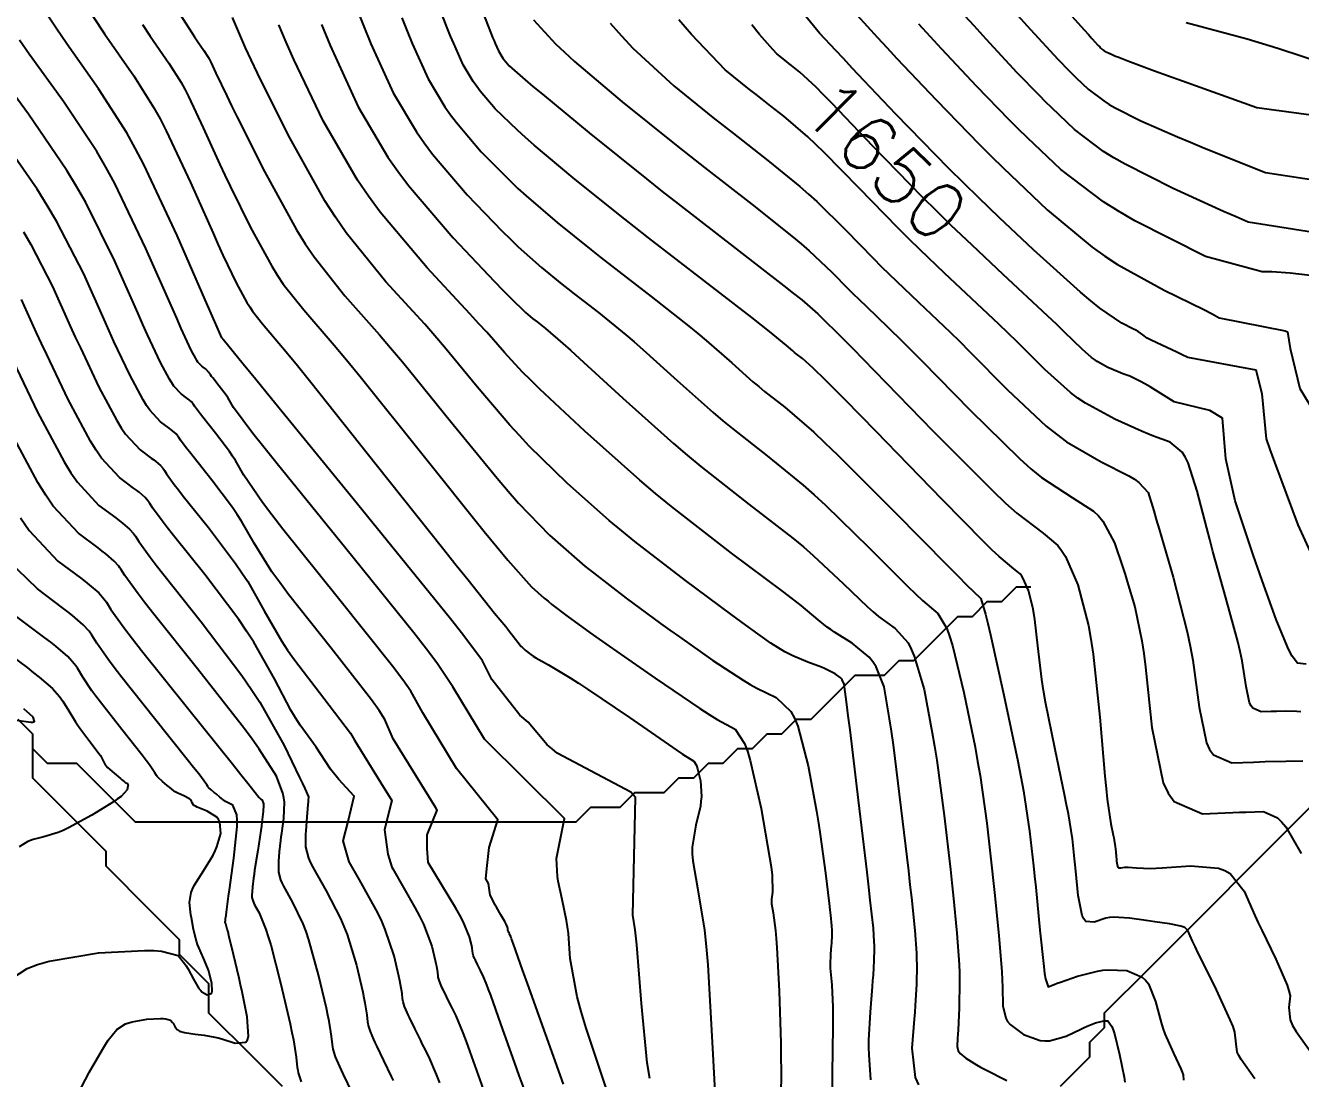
# Model space of a CAD drawing. Header units: metres. Extents: x 837117 to 838479, y 1189012 to 1191015.
# Drawn here: x 837686.6 to 837773.4, y 1190489.5 to 1190561.2 of the extents above; entities that cross this region are included whole.
import ezdxf

# ---------------------------------------------------------------- set-up
doc = ezdxf.new("R2010")
doc.units = ezdxf.units.M
doc.header["$LTSCALE"] = 0.3
for name, color, linetype in [('COTAS 10', 1, 'Continuous'), ('COTAS INT', 252, 'Continuous'), ('DRENAJE', 5, 'Continuous')]:
    doc.layers.add(name, color=color, linetype=linetype)
doc.styles.get("Standard").update_dxf_attribs({"font": 'simplex.shx'})

msp = doc.modelspace()

# ---------------------------------------------------------------- linework, layer by layer
at = {"layer": 'COTAS 10'}
for points in [[(837770.279, 1190489.517), (837769.342, 1190490.823), (837769.183, 1190491.1), (837769.067, 1190491.34), (837769.013, 1190491.898), (837768.928, 1190492.692), (837768.793, 1190493.08), (837768.61, 1190493.541), (837767.545, 1190495.815), (837766.426, 1190498.07), (837766.209, 1190498.519), (837766.031, 1190498.891), (837765.724, 1190499.605), (837765.503, 1190499.808), (837765.379, 1190499.858), (837765.229, 1190499.907), (837764.462, 1190500.062), (837763.472, 1190500.207), (837763.181, 1190500.249), (837762.882, 1190500.291), (837761.744, 1190500.453), (837760.654, 1190500.513), (837760.387, 1190500.492), (837760.134, 1190500.455), (837759.346, 1190500.186), (837758.758, 1190500.234), (837758.631, 1190500.396), (837758.52, 1190500.623), (837758.253, 1190501.984), (837758.091, 1190503.661), (837758.047, 1190504.089), (837758.004, 1190504.5), (837757.852, 1190505.851), (837757.581, 1190507.544), (837757.463, 1190508.17), (837757.326, 1190508.864), (837756.677, 1190511.942), (837756.027, 1190515.167), (837755.889, 1190515.955), (837755.769, 1190516.697), (837755.491, 1190518.996), (837755.299, 1190520.792), (837755.233, 1190521.216), (837755.162, 1190521.609), (837754.861, 1190522.766), (837754.505, 1190523.57), (837754.399, 1190523.741), (837754.29, 1190523.889), (837753.868, 1190524.236), (837752.855, 1190525.076), (837752.372, 1190525.536), (837751.801, 1190526.093), (837749.011, 1190528.925), (837745.946, 1190532.084), (837745.202, 1190532.849), (837744.503, 1190533.565), (837742.359, 1190535.754), (837740.792, 1190537.323), (837740.457, 1190537.649), (837740.165, 1190537.928), (837739.469, 1190538.544), (837739.047, 1190538.874), (837738.928, 1190538.973), (837738.808, 1190539.074), (837738.366, 1190539.469), (837737.234, 1190540.395), (837736.678, 1190540.832), (837736.017, 1190541.347), (837732.756, 1190543.859), (837728.991, 1190546.771), (837728.012, 1190547.539), (837727.062, 1190548.289), (837723.859, 1190550.861), (837721.206, 1190553.078), (837720.602, 1190553.605), (837720.055, 1190554.095), (837718.55, 1190555.552), (837717.525, 1190556.75), (837717.281, 1190557.076), (837717.053, 1190557.4), (837716.371, 1190558.55), (837715.715, 1190559.994), (837715.504, 1190560.502), (837715.28, 1190561.058), (837714.362, 1190563.458)], [(837744.132, 1190489.443), (837744.002, 1190491.15), (837743.992, 1190491.646), (837743.994, 1190492.152), (837744.094, 1190494.063), (837744.241, 1190495.802), (837744.272, 1190496.2), (837744.299, 1190496.561), (837744.364, 1190497.56), (837744.377, 1190498.36), (837744.371, 1190498.595), (837744.362, 1190498.837), (837744.298, 1190499.76), (837744.089, 1190501.685), (837743.989, 1190502.558), (837743.87, 1190503.579), (837743.287, 1190508.496), (837742.708, 1190513.284), (837742.592, 1190514.224), (837742.495, 1190514.996), (837742.304, 1190516.392), (837742.17, 1190516.684), (837742.109, 1190516.761), (837742.038, 1190516.836), (837741.696, 1190517.093), (837741.161, 1190517.364), (837740.969, 1190517.448), (837740.757, 1190517.535), (837739.832, 1190517.886), (837738.805, 1190518.313), (837738.53, 1190518.45), (837738.258, 1190518.594), (837737.307, 1190519.183), (837735.853, 1190520.225), (837735.264, 1190520.655), (837734.594, 1190521.147), (837731.5, 1190523.438), (837728.06, 1190526.092), (837727.172, 1190526.814), (837726.312, 1190527.529), (837723.438, 1190530.066), (837720.862, 1190532.592), (837720.19, 1190533.301), (837719.536, 1190534.015), (837717.322, 1190536.628), (837715.093, 1190539.332), (837714.429, 1190540.102), (837713.744, 1190540.883), (837711.104, 1190543.782), (837708.394, 1190547.117), (837707.666, 1190548.172), (837706.948, 1190549.285), (837704.434, 1190553.782), (837702.363, 1190557.968), (837701.924, 1190558.886), (837701.543, 1190559.699), (837700.652, 1190561.764)], [(837754.119, 1190561.933), (837755.006, 1190560.954), (837756.858, 1190558.935), (837757.658, 1190558.113), (837757.883, 1190557.889), (837758.109, 1190557.668), (837758.935, 1190556.884), (837759.991, 1190556.086), (837760.362, 1190555.855), (837760.767, 1190555.62), (837762.513, 1190554.737), (837765.014, 1190553.643), (837765.895, 1190553.275), (837766.857, 1190552.878), (837771.014, 1190551.211), (837777.711, 1190550.202)], [(837773.779, 1190517.737), (837773.195, 1190517.809), (837772.811, 1190518.284), (837772.662, 1190518.574), (837772.495, 1190518.931), (837771.739, 1190520.792), (837770.778, 1190523.434), (837770.482, 1190524.285), (837770.172, 1190525.187), (837768.945, 1190528.874), (837768.297, 1190531.715), (837768.077, 1190534.486), (837767.221, 1190535.023), (837764.786, 1190535.593), (837763.141, 1190536.615), (837762.792, 1190536.821), (837762.488, 1190536.994), (837761.771, 1190537.344), (837761.287, 1190537.517), (837761.129, 1190537.58), (837760.962, 1190537.649), (837760.271, 1190537.951), (837759.542, 1190538.35), (837759.351, 1190538.48), (837759.163, 1190538.619), (837758.524, 1190539.194), (837757.325, 1190540.355), (837756.786, 1190540.864), (837756.156, 1190541.454), (837753.133, 1190544.262), (837751.016, 1190546.27), (837749.576, 1190547.634), (837748.61, 1190548.581), (837747.653, 1190549.532), (837744.262, 1190553.014), (837741.469, 1190555.925), (837740.889, 1190556.517), (837740.392, 1190557.017), (837739.293, 1190558.046), (837738.716, 1190558.495), (837738.547, 1190558.628), (837738.374, 1190558.766), (837737.72, 1190559.293), (837737.461, 1190559.583), (837736.533, 1190560.62), (837736.025, 1190561.261)], [(837726.45, 1190487.857), (837724.738, 1190492.958), (837724.405, 1190494.087), (837724.132, 1190495.093), (837723.657, 1190497.698), (837723.525, 1190499.412), (837723.469, 1190499.855), (837723.406, 1190500.284), (837723.107, 1190501.721), (837722.833, 1190502.968), (837722.786, 1190503.278), (837722.724, 1190504.505), (837723.268, 1190507.244), (837717.808, 1190512.628), (837715.648, 1190516.195), (837714.575, 1190517.835), (837713.874, 1190518.754), (837712.998, 1190519.876), (837708.376, 1190525.61), (837703.696, 1190531.373), (837702.783, 1190532.514), (837702.036, 1190533.457), (837700.723, 1190535.22), (837700.433, 1190535.733), (837700.332, 1190535.888), (837700.221, 1190536.049), (837699.745, 1190536.679), (837699.308, 1190537.228), (837699.221, 1190537.338), (837699.149, 1190537.431), (837699.016, 1190537.614), (837698.978, 1190537.676), (837698.967, 1190537.692), (837698.955, 1190537.707), (837698.91, 1190537.758), (837698.826, 1190537.83), (837698.79, 1190537.858), (837698.749, 1190537.89), (837698.552, 1190538.037), (837698.3, 1190538.308), (837698.224, 1190538.418), (837698.144, 1190538.544), (837697.834, 1190539.127), (837697.161, 1190540.605), (837696.854, 1190541.295), (837696.494, 1190542.106), (837694.758, 1190546.051), (837692.632, 1190550.468), (837692.027, 1190551.577), (837691.414, 1190552.636), (837689.144, 1190556.051), (837686.806, 1190559.282), (837686.152, 1190560.226)], [(837685.707, 1190538.378), (837687.368, 1190534.911), (837689.18, 1190531.512), (837689.643, 1190530.778), (837690.089, 1190530.133), (837691.558, 1190528.553), (837692.705, 1190527.699), (837692.947, 1190527.512), (837693.157, 1190527.346), (837693.645, 1190526.928), (837693.908, 1190526.63), (837693.976, 1190526.541), (837694.042, 1190526.448), (837694.262, 1190526.086), (837695.041, 1190525.018), (837695.458, 1190524.479), (837695.963, 1190523.835), (837698.515, 1190520.633), (837701.283, 1190516.976), (837701.923, 1190516.046), (837702.509, 1190515.151), (837704.171, 1190512.216), (837705.22, 1190510.035), (837705.42, 1190509.616), (837705.58, 1190509.277), (837705.831, 1190508.718), (837705.81, 1190508.484), (837705.798, 1190508.349), (837705.784, 1190508.184), (837705.713, 1190507.336), (837705.644, 1190506.39), (837705.632, 1190506.163), (837705.623, 1190505.951), (837705.615, 1190505.313), (837705.837, 1190504.526), (837705.974, 1190504.22), (837706.143, 1190503.875), (837707.023, 1190502.313), (837708.004, 1190500.434), (837708.237, 1190499.89), (837708.452, 1190499.335), (837709.089, 1190497.245), (837709.517, 1190495.415), (837709.601, 1190495.024), (837709.67, 1190494.683), (837709.793, 1190493.868), (837709.843, 1190493.398), (837709.866, 1190493.273), (837709.892, 1190493.152), (837710.02, 1190492.733), (837710.252, 1190492.186), (837710.345, 1190491.983), (837710.449, 1190491.757), (837710.928, 1190490.758), (837711.46, 1190489.682), (837711.597, 1190489.408)], [(837684.564, 1190519.069), (837686.66, 1190517.507), (837687.104, 1190517.165), (837687.488, 1190516.863), (837688.38, 1190516.098), (837688.86, 1190515.553), (837688.985, 1190515.389), (837689.105, 1190515.22), (837689.509, 1190514.559), (837689.949, 1190513.829), (837690.093, 1190513.615), (837690.245, 1190513.397), (837690.875, 1190512.568), (837691.442, 1190511.831), (837691.556, 1190511.67), (837691.65, 1190511.528), (837691.832, 1190511.173), (837691.982, 1190510.9), (837692.057, 1190510.811), (837692.145, 1190510.715), (837692.583, 1190510.317), (837693.015, 1190509.959), (837693.101, 1190509.889), (837693.171, 1190509.83), (837693.299, 1190509.723), (837693.344, 1190509.692), (837693.361, 1190509.683), (837693.38, 1190509.673), (837693.467, 1190509.632), (837693.53, 1190509.538), (837693.534, 1190509.494), (837693.533, 1190509.442), (837693.481, 1190509.192), (837693.058, 1190508.745), (837692.823, 1190508.57), (837692.537, 1190508.372), (837691.077, 1190507.472), (837689.484, 1190506.606), (837689.114, 1190506.431), (837688.774, 1190506.283), (837687.803, 1190505.982), (837687.076, 1190505.807), (837686.89, 1190505.739), (837686.711, 1190505.663), (837686.121, 1190505.314)]]:
    msp.add_lwpolyline(points, dxfattribs=at)
at = {"layer": 'COTAS INT'}
for points in [[(837717.247, 1190563.28), (837718.071, 1190561.183), (837718.385, 1190560.362), (837718.462, 1190560.172), (837718.534, 1190559.998), (837718.759, 1190559.504), (837718.992, 1190559.11), (837719.07, 1190559), (837719.153, 1190558.888), (837719.504, 1190558.478), (837720.575, 1190557.527), (837721.112, 1190557.074), (837721.755, 1190556.539), (837724.946, 1190553.92), (837728.836, 1190550.789), (837729.918, 1190549.931), (837731.004, 1190549.076), (837734.946, 1190546.021), (837738.209, 1190543.498), (837738.867, 1190542.98), (837739.419, 1190542.539), (837740.523, 1190541.598), (837740.94, 1190541.171), (837741.057, 1190541.054), (837741.176, 1190540.938), (837741.613, 1190540.523), (837742.914, 1190539.218), (837743.578, 1190538.54), (837744.373, 1190537.724), (837748.341, 1190533.635), (837752.43, 1190529.533), (837753.3, 1190528.709), (837754.058, 1190528.021), (837755.852, 1190526.66), (837756.858, 1190525.831), (837757.119, 1190525.478), (837757.373, 1190525.07), (837758.224, 1190523.149), (837758.943, 1190520.386), (837759.112, 1190519.447), (837759.269, 1190518.433), (837759.73, 1190514.143), (837760.072, 1190510.121), (837760.154, 1190509.276), (837760.231, 1190508.548), (837760.464, 1190506.885), (837760.63, 1190506.095), (837760.665, 1190505.917), (837760.696, 1190505.757), (837760.765, 1190505.322), (837760.804, 1190504.976), (837760.815, 1190504.87), (837760.826, 1190504.761), (837760.868, 1190504.33), (837760.936, 1190503.981), (837760.965, 1190503.923), (837760.997, 1190503.881), (837761.148, 1190503.869), (837761.419, 1190503.929), (837761.527, 1190503.932), (837761.65, 1190503.93), (837762.212, 1190503.875), (837763.176, 1190503.839), (837763.552, 1190503.849), (837763.975, 1190503.868), (837765.895, 1190504.009), (837767.812, 1190503.864), (837768.233, 1190503.704), (837768.607, 1190503.491), (837769.559, 1190502.286), (837770.279, 1190500.635), (837770.507, 1190500.141), (837770.746, 1190499.63), (837771.712, 1190497.653), (837772.483, 1190495.883), (837772.6, 1190495.504), (837772.675, 1190495.172), (837772.596, 1190494.374), (837772.678, 1190493.52), (837772.855, 1190493.153), (837773.099, 1190492.73), (837774.533, 1190490.73)], [(837775.131, 1190523.052), (837773.223, 1190527.235), (837771.638, 1190531.494), (837771.33, 1190532.358), (837771.08, 1190533.084), (837770.787, 1190536.142), (837770.365, 1190537.752), (837765.712, 1190538.632), (837765.33, 1190538.81), (837764.977, 1190538.975), (837763.942, 1190539.45), (837763.227, 1190539.792), (837763.076, 1190539.872), (837762.945, 1190539.947), (837762.644, 1190540.163), (837762.322, 1190540.391), (837762.179, 1190540.472), (837762.012, 1190540.561), (837761.215, 1190540.949), (837759.713, 1190541.984), (837759.103, 1190542.481), (837758.408, 1190543.069), (837755.196, 1190545.952), (837752.871, 1190548.159), (837751.472, 1190549.485), (837750.454, 1190550.483), (837749.442, 1190551.49), (837745.834, 1190555.196), (837743.682, 1190557.468), (837742.865, 1190558.33), (837742.255, 1190558.976), (837741.738, 1190559.525), (837740.638, 1190560.708), (837739.076, 1190562.578)], [(837742.459, 1190562.73), (837744.571, 1190560.417), (837745.221, 1190559.715), (837745.9, 1190558.986), (837748.59, 1190556.131), (837751.496, 1190553.146), (837752.311, 1190552.335), (837753.131, 1190551.531), (837756.131, 1190548.685), (837759.197, 1190546.141), (837760.059, 1190545.527), (837760.927, 1190544.954), (837764.106, 1190543.209), (837766.804, 1190541.897), (837767.368, 1190541.596), (837767.852, 1190541.321), (837772.338, 1190540.447), (837772.501, 1190540.364), (837772.681, 1190539.241), (837773.345, 1190536.51), (837774.039, 1190535.345)], [(837757.176, 1190562.569), (837758.653, 1190560.931), (837758.943, 1190560.609), (837759.181, 1190560.345), (837759.614, 1190559.869), (837759.712, 1190559.768), (837759.768, 1190559.714), (837759.869, 1190559.617), (837759.999, 1190559.519), (837760.044, 1190559.491), (837760.094, 1190559.462), (837760.309, 1190559.354), (837760.658, 1190559.203), (837760.793, 1190559.147), (837760.944, 1190559.085), (837761.628, 1190558.812), (837763.456, 1190558.137), (837764.329, 1190557.821), (837765.361, 1190557.451), (837770.412, 1190555.648), (837779.844, 1190554.362)], [(837729.07, 1190489.526), (837728.889, 1190490.599), (837728.5, 1190494.65), (837728.194, 1190498.633), (837728.065, 1190499.663), (837727.916, 1190500.661), (837728.092, 1190508.661), (837727.789, 1190509.037), (837722.761, 1190511.676), (837722.412, 1190511.979), (837722.083, 1190512.244), (837720.785, 1190513.795), (837720.22, 1190514.279), (837718.314, 1190516.706), (837717.672, 1190517.965), (837716.346, 1190519.762), (837715.497, 1190520.834), (837714.439, 1190522.155), (837708.877, 1190529.001), (837703.306, 1190535.817), (837702.243, 1190537.119), (837701.387, 1190538.167), (837700.024, 1190539.838), (837700.015, 1190539.856), (837700.007, 1190539.866), (837699.991, 1190539.888), (837699.977, 1190539.906), (837699.974, 1190539.91), (837699.971, 1190539.913), (837699.967, 1190539.919), (837699.965, 1190539.921), (837699.965, 1190539.922), (837699.958, 1190539.929), (837699.951, 1190539.934), (837699.943, 1190539.943), (837699.937, 1190539.951), (837699.927, 1190539.97), (837699.452, 1190541.05), (837698.791, 1190542.557), (837696.876, 1190546.92), (837694.61, 1190551.751), (837694.022, 1190552.88), (837693.451, 1190553.919), (837691.533, 1190556.92), (837689.372, 1190559.969), (837688.649, 1190561.039), (837687.871, 1190562.206)], [(837691.146, 1190561.852), (837691.937, 1190560.656), (837693.921, 1190557.789), (837695.304, 1190555.624), (837695.716, 1190554.871), (837696.142, 1190554.051), (837697.789, 1190550.538), (837699.323, 1190547.084), (837699.677, 1190546.301), (837700.002, 1190545.594), (837700.92, 1190543.67), (837701.632, 1190542.377), (837701.826, 1190542.068), (837702.019, 1190541.78), (837702.702, 1190540.92), (837704.299, 1190539.014), (837705.067, 1190538.066), (837705.976, 1190536.937), (837710.437, 1190531.345), (837714.949, 1190525.67), (837715.89, 1190524.488), (837716.699, 1190523.476), (837718.506, 1190521.227), (837719.259, 1190520.301), (837719.402, 1190520.122), (837719.517, 1190519.977), (837719.696, 1190519.735), (837720.322, 1190518.946), (837720.371, 1190518.903), (837720.576, 1190518.7), (837720.959, 1190518.401), (837721.121, 1190518.298), (837721.306, 1190518.185), (837722.175, 1190517.701), (837723.643, 1190516.819), (837724.206, 1190516.455), (837724.837, 1190516.039), (837727.681, 1190514.107), (837730.354, 1190512.27), (837730.878, 1190511.915), (837731.307, 1190511.626), (837732.075, 1190511.137), (837732.236, 1190510.898), (837732.283, 1190510.767), (837732.331, 1190510.608), (837732.514, 1190509.798), (837732.582, 1190508.731), (837732.558, 1190508.409), (837732.516, 1190508.076), (837732.21, 1190506.778), (837731.967, 1190505.289), (837731.965, 1190504.836), (837731.992, 1190504.364), (837732.322, 1190502.513), (837732.792, 1190499.642), (837732.906, 1190498.528), (837733.013, 1190497.276), (837733.343, 1190491.601), (837733.645, 1190486.105)], [(837696.887, 1190562.285), (837697.859, 1190560.773), (837698.068, 1190560.453), (837698.251, 1190560.175), (837698.698, 1190559.526), (837698.994, 1190559.063), (837699.083, 1190558.902), (837699.174, 1190558.726), (837699.526, 1190557.974), (837700.258, 1190556.432), (837700.589, 1190555.76), (837700.974, 1190554.98), (837702.828, 1190551.275), (837705.015, 1190547.302), (837705.611, 1190546.354), (837706.202, 1190545.471), (837708.303, 1190542.828), (837710.665, 1190540.173), (837711.42, 1190539.283), (837712.22, 1190538.324), (837715.476, 1190534.302), (837718.667, 1190530.396), (837719.427, 1190529.511), (837720.132, 1190528.712), (837722.232, 1190526.534), (837724.097, 1190524.888), (837724.656, 1190524.423), (837725.232, 1190523.955), (837727.465, 1190522.232), (837729.802, 1190520.518), (837730.444, 1190520.055), (837731.084, 1190519.598), (837733.376, 1190517.99), (837735.423, 1190516.647), (837735.907, 1190516.357), (837736.356, 1190516.103), (837737.681, 1190515.48), (837738.68, 1190514.53), (837738.924, 1190514.069), (837739.154, 1190513.522), (837739.865, 1190510.831), (837740.42, 1190507.731), (837740.552, 1190506.925), (837740.674, 1190506.142), (837741.034, 1190503.507), (837741.279, 1190501.445), (837741.328, 1190501.023), (837741.369, 1190500.667), (837741.452, 1190499.919), (837741.473, 1190499.607), (837741.476, 1190499.526), (837741.478, 1190499.446), (837741.474, 1190499.176), (837741.452, 1190498.838), (837741.443, 1190498.716), (837741.432, 1190498.582), (837741.383, 1190497.995), (837741.359, 1190497.269), (837741.364, 1190497.048), (837741.376, 1190496.818), (837741.46, 1190495.914), (837741.537, 1190494.398), (837741.543, 1190493.783), (837741.542, 1190493.082), (837741.486, 1190489.845), (837741.52, 1190486.806)], [(837709.069, 1190562.45), (837709.589, 1190561.163), (837710.078, 1190559.985), (837711.596, 1190556.643), (837713.175, 1190553.979), (837713.703, 1190553.229), (837714.269, 1190552.473), (837716.643, 1190549.7), (837719.016, 1190547.231), (837719.582, 1190546.668), (837720.109, 1190546.156), (837721.685, 1190544.742), (837723.083, 1190543.619), (837723.498, 1190543.291), (837723.926, 1190542.956), (837725.569, 1190541.685), (837727.441, 1190540.172), (837728.012, 1190539.685), (837728.606, 1190539.169), (837730.941, 1190537.057), (837733.39, 1190534.867), (837734.056, 1190534.302), (837734.717, 1190533.755), (837737.057, 1190531.925), (837739.525, 1190529.924), (837740.266, 1190529.267), (837741.031, 1190528.567), (837744.005, 1190525.67), (837746.633, 1190523.046), (837747.181, 1190522.518), (837747.651, 1190522.075), (837748.697, 1190521.193), (837749.296, 1190520.174), (837749.483, 1190519.646), (837749.68, 1190519.01), (837750.468, 1190515.825), (837751.224, 1190512.095), (837751.4, 1190511.117), (837751.561, 1190510.162), (837752.026, 1190506.909), (837752.376, 1190503.854), (837752.466, 1190503.023), (837752.552, 1190502.2), (837752.838, 1190499.282), (837753.043, 1190496.797), (837753.078, 1190496.246), (837753.104, 1190495.755), (837753.121, 1190494.475), (837753.309, 1190493.634), (837753.443, 1190493.42), (837753.613, 1190493.212), (837754.524, 1190492.529), (837755.666, 1190492.129), (837755.981, 1190492.1), (837756.297, 1190492.107), (837757.434, 1190492.428), (837758.43, 1190492.902), (837758.657, 1190493.005), (837758.861, 1190493.095), (837759.421, 1190493.319), (837759.806, 1190493.427), (837759.901, 1190493.445), (837759.99, 1190493.457), (837760.271, 1190493.456), (837760.541, 1190493.082), (837760.625, 1190492.86), (837760.712, 1190492.586), (837761.059, 1190491.166), (837761.369, 1190489.626), (837761.434, 1190489.277)], [(837712.175, 1190561.754), (837712.546, 1190560.833), (837712.897, 1190559.989), (837713.984, 1190557.597), (837715.114, 1190555.689), (837715.492, 1190555.152), (837715.897, 1190554.611), (837717.597, 1190552.626), (837719.535, 1190550.663), (837720.092, 1190550.136), (837720.658, 1190549.617), (837722.772, 1190547.801), (837725.072, 1190545.954), (837725.755, 1190545.415), (837726.458, 1190544.864), (837729.163, 1190542.772), (837731.729, 1190540.76), (837732.345, 1190540.259), (837732.92, 1190539.782), (837734.654, 1190538.263), (837736.099, 1190536.971), (837736.492, 1190536.637), (837736.882, 1190536.314), (837738.263, 1190535.235), (837740.236, 1190533.528), (837741, 1190532.81), (837741.857, 1190531.985), (837745.736, 1190528.12), (837749.371, 1190524.438), (837750.075, 1190523.73), (837750.647, 1190523.156), (837751.621, 1190522.206), (837751.933, 1190521.156), (837752.088, 1190520.519), (837752.273, 1190519.731), (837753.189, 1190515.636), (837754.133, 1190511.129), (837754.336, 1190510.081), (837754.513, 1190509.122), (837754.939, 1190506.38), (837755.204, 1190504.024), (837755.28, 1190503.307), (837755.356, 1190502.562), (837755.637, 1190499.637), (837755.9, 1190497.154), (837755.964, 1190496.688), (837756.024, 1190496.318), (837756.211, 1190495.78), (837756.614, 1190495.944), (837756.812, 1190496.017), (837757.046, 1190496.101), (837758.199, 1190496.502), (837759.562, 1190496.851), (837759.928, 1190496.902), (837760.289, 1190496.932), (837761.553, 1190496.879), (837762.604, 1190496.446), (837762.831, 1190496.238), (837763.03, 1190495.99), (837763.52, 1190494.778), (837763.895, 1190493.348), (837764.022, 1190492.964), (837764.16, 1190492.586), (837764.741, 1190491.261), (837765.241, 1190490.193), (837765.327, 1190489.976), (837765.391, 1190489.794), (837765.431, 1190489.422)], [(837775.989, 1190546.85), (837769.828, 1190547.834), (837769.01, 1190548.188), (837768.151, 1190548.565), (837764.717, 1190550.121), (837761.44, 1190551.778), (837760.679, 1190552.219), (837759.983, 1190552.652), (837758, 1190554.151), (837756.449, 1190555.622), (837756.026, 1190556.038), (837755.604, 1190556.457), (837754.102, 1190558), (837751.971, 1190560.298), (837751.153, 1190561.194), (837750.236, 1190562.201)], [(837694.523, 1190561.284), (837695.043, 1190560.496), (837696.31, 1190558.658), (837697.149, 1190557.343), (837697.4, 1190556.886), (837697.658, 1190556.389), (837698.658, 1190554.256), (837699.79, 1190551.758), (837700.133, 1190551.03), (837700.488, 1190550.287), (837701.874, 1190547.472), (837703.324, 1190544.839), (837703.718, 1190544.211), (837704.11, 1190543.625), (837705.503, 1190541.874), (837707.585, 1190539.464), (837708.412, 1190538.463), (837709.347, 1190537.317), (837713.629, 1190531.977), (837717.799, 1190526.778), (837718.664, 1190525.721), (837719.403, 1190524.832), (837721.025, 1190523.002), (837721.883, 1190522.246), (837722.139, 1190522.032), (837722.404, 1190521.817), (837723.43, 1190521.025), (837725.009, 1190519.888), (837725.623, 1190519.456), (837726.314, 1190518.971), (837729.445, 1190516.797), (837732.487, 1190514.736), (837733.122, 1190514.323), (837733.665, 1190513.979), (837734.878, 1190513.309), (837735.528, 1190512.346), (837735.718, 1190511.818), (837735.912, 1190511.176), (837736.646, 1190507.915), (837737.23, 1190504.608), (837737.33, 1190503.939), (837737.402, 1190503.375), (837737.438, 1190502.229), (837737.358, 1190501.739), (837737.358, 1190501.59), (837737.366, 1190501.435), (837737.475, 1190500.826), (837737.641, 1190499.613), (837737.686, 1190499.077), (837737.73, 1190498.455), (837737.887, 1190495.483), (837737.992, 1190491.963), (837738.004, 1190490.994), (837738.009, 1190490.029), (837737.967, 1190486.562)], [(837747.389, 1190489.106), (837747.172, 1190489.61), (837746.934, 1190491.606), (837747.097, 1190493.568), (837747.134, 1190494.052), (837747.166, 1190494.509), (837747.254, 1190495.944), (837747.275, 1190497.274), (837747.266, 1190497.665), (837747.252, 1190498.067), (837747.145, 1190499.601), (837746.91, 1190501.856), (837746.814, 1190502.713), (837746.705, 1190503.671), (837746.2, 1190507.967), (837745.659, 1190512.243), (837745.528, 1190513.188), (837745.405, 1190514.029), (837745.025, 1190516.203), (837744.492, 1190517.568), (837744.272, 1190517.899), (837744.02, 1190518.211), (837742.849, 1190519.166), (837741.657, 1190519.914), (837741.393, 1190520.094), (837741.158, 1190520.262), (837740.545, 1190520.772), (837739.381, 1190521.731), (837738.797, 1190522.182), (837738.101, 1190522.714), (837734.644, 1190525.307), (837730.559, 1190528.475), (837729.466, 1190529.37), (837728.39, 1190530.273), (837724.644, 1190533.598), (837721.592, 1190536.472), (837720.953, 1190537.091), (837720.404, 1190537.634), (837719.169, 1190538.953), (837717.966, 1190540.339), (837717.437, 1190540.922), (837716.824, 1190541.592), (837713.904, 1190544.735), (837710.706, 1190548.525), (837709.917, 1190549.603), (837709.17, 1190550.693), (837706.821, 1190554.735), (837704.833, 1190558.916), (837704.313, 1190560.094), (837703.806, 1190561.28)], [(837706.702, 1190561.301), (837707.303, 1190559.863), (837709.209, 1190555.689), (837711.236, 1190552.268), (837711.914, 1190551.305), (837712.641, 1190550.335), (837715.689, 1190546.774), (837718.496, 1190543.799), (837719.072, 1190543.199), (837719.56, 1190542.695), (837720.598, 1190541.683), (837721.094, 1190541.284), (837721.241, 1190541.168), (837721.393, 1190541.049), (837721.976, 1190540.598), (837723.154, 1190539.585), (837723.68, 1190539.112), (837724.293, 1190538.556), (837727.229, 1190535.85), (837730.682, 1190532.764), (837731.62, 1190531.967), (837732.551, 1190531.195), (837735.85, 1190528.616), (837738.813, 1190526.319), (837739.531, 1190525.725), (837740.206, 1190525.149), (837742.275, 1190523.221), (837743.896, 1190521.654), (837744.287, 1190521.306), (837744.654, 1190520.994), (837745.773, 1190520.18), (837746.658, 1190519.192), (837746.877, 1190518.772), (837747.086, 1190518.289), (837747.747, 1190516.014), (837748.314, 1190513.062), (837748.464, 1190512.153), (837748.61, 1190511.203), (837749.113, 1190507.438), (837749.541, 1190503.762), (837749.64, 1190502.868), (837749.731, 1190502.028), (837749.992, 1190499.441), (837750.141, 1190497.297), (837750.161, 1190496.735), (837750.173, 1190496.188), (837750.143, 1190494.327), (837750.068, 1190492.851), (837750.052, 1190492.545), (837750.037, 1190492.284), (837750, 1190491.714), (837750.075, 1190491.421), (837750.132, 1190491.335), (837750.203, 1190491.247), (837750.589, 1190490.91), (837751.315, 1190490.467), (837751.601, 1190490.311), (837751.923, 1190490.141), (837753.397, 1190489.409)], [(837721.162, 1190561.6), (837722.641, 1190559.984), (837723.251, 1190559.408), (837723.949, 1190558.777), (837727.195, 1190556.033), (837730.871, 1190553.068), (837731.839, 1190552.297), (837732.787, 1190551.549), (837736.033, 1190549.027), (837738.755, 1190546.878), (837739.373, 1190546.364), (837739.931, 1190545.886), (837741.458, 1190544.452), (837742.618, 1190543.261), (837742.946, 1190542.935), (837743.276, 1190542.612), (837744.493, 1190541.458), (837746.225, 1190539.777), (837746.88, 1190539.121), (837747.611, 1190538.382), (837750.887, 1190535.025), (837754.248, 1190531.744), (837755.033, 1190531.052), (837755.755, 1190530.456), (837757.836, 1190529.085), (837759.294, 1190528.152), (837759.623, 1190527.831), (837759.919, 1190527.482), (837760.717, 1190525.997), (837761.288, 1190524.318), (837761.44, 1190523.848), (837761.59, 1190523.374), (837762.11, 1190521.645), (837762.592, 1190519.322), (837762.718, 1190518.475), (837762.841, 1190517.54), (837763.257, 1190513.427), (837764.03, 1190509.674), (837764.377, 1190508.966), (837764.782, 1190508.402), (837766.725, 1190507.561), (837768.773, 1190507.642), (837769.244, 1190507.659), (837769.673, 1190507.675), (837770.875, 1190507.711), (837771.832, 1190507.287), (837772.106, 1190507.011), (837772.385, 1190506.667), (837773.428, 1190504.855)], [(837726.383, 1190561.385), (837727.155, 1190560.513), (837727.927, 1190559.69), (837730.703, 1190557.12), (837733.372, 1190554.967), (837734.075, 1190554.408), (837734.763, 1190553.864), (837737.12, 1190552.033), (837739.301, 1190550.257), (837739.878, 1190549.748), (837740.444, 1190549.232), (837742.393, 1190547.306), (837744.296, 1190545.351), (837744.834, 1190544.817), (837745.376, 1190544.286), (837747.373, 1190542.393), (837749.535, 1190540.336), (837750.182, 1190539.702), (837750.849, 1190539.04), (837753.433, 1190536.415), (837756.066, 1190533.954), (837756.765, 1190533.396), (837757.451, 1190532.891), (837759.82, 1190531.51), (837761.698, 1190530.561), (837762.075, 1190530.329), (837762.389, 1190530.109), (837763.007, 1190529.424), (837763.397, 1190528.177), (837763.569, 1190527.603), (837763.768, 1190526.931), (837764.714, 1190523.675), (837765.669, 1190519.943), (837765.873, 1190518.97), (837766.052, 1190518.023), (837766.477, 1190514.82), (837766.977, 1190512.393), (837767.201, 1190511.936), (837767.463, 1190511.571), (837768.72, 1190511.027), (837770.195, 1190511.083), (837770.595, 1190511.097), (837770.99, 1190511.109), (837772.388, 1190511.148), (837773.551, 1190511.166)], [(837773.408, 1190514.505), (837773.145, 1190514.525), (837772.378, 1190514.548), (837771.744, 1190514.53), (837771.565, 1190514.525), (837771.384, 1190514.519), (837770.714, 1190514.493), (837770.144, 1190514.74), (837770.026, 1190514.905), (837769.924, 1190515.113), (837769.697, 1190516.213), (837769.414, 1190517.977), (837769.277, 1190518.603), (837769.114, 1190519.288), (837768.312, 1190522.259), (837767.423, 1190525.418), (837767.205, 1190526.221), (837767, 1190526.994), (837766.359, 1190529.526), (837765.733, 1190531.457), (837765.538, 1190531.849), (837765.332, 1190532.181), (837764.507, 1190532.864), (837763.388, 1190533.274), (837762.997, 1190533.433), (837762.571, 1190533.611), (837760.738, 1190534.417), (837758.753, 1190535.504), (837758.231, 1190535.86), (837757.721, 1190536.239), (837755.978, 1190537.804), (837754.087, 1190539.697), (837753.484, 1190540.283), (837752.846, 1190540.895), (837750.253, 1190543.327), (837749.152, 1190544.372), (837747.476, 1190545.96), (837746.722, 1190546.699), (837745.974, 1190547.442), (837743.327, 1190550.16), (837740.957, 1190552.579), (837740.383, 1190553.133), (837739.846, 1190553.637), (837738.207, 1190555.04), (837737.311, 1190555.736), (837736.739, 1190556.18), (837736.311, 1190556.518), (837735.873, 1190556.866), (837734.211, 1190558.207), (837731.904, 1190560.604), (837731.059, 1190561.618)], [(837774.831, 1190544.121), (837772.681, 1190544.369), (837771.44, 1190544.452), (837770.778, 1190544.452), (837766.922, 1190545.505), (837762.112, 1190547.936), (837760.997, 1190548.583), (837759.975, 1190549.219), (837757.065, 1190551.418), (837754.79, 1190553.577), (837754.168, 1190554.186), (837753.55, 1190554.801), (837751.346, 1190557.065), (837748.936, 1190559.642), (837748.187, 1190560.454), (837747.403, 1190561.309)], [(837765.603, 1190561.425), (837769.749, 1190560.308), (837770.812, 1190559.998), (837771.839, 1190559.688), (837775.237, 1190558.566)], [(837723.191, 1190489.152), (837720.745, 1190495.997), (837720.411, 1190496.932), (837719.79, 1190498.674), (837719.653, 1190499.055), (837719.624, 1190499.132), (837719.6, 1190499.196), (837719.549, 1190499.324), (837719.523, 1190499.374), (837719.507, 1190499.404), (837719.476, 1190499.467), (837719.449, 1190499.524), (837719.443, 1190499.537), (837719.437, 1190499.549), (837719.424, 1190499.581), (837719.417, 1190499.605), (837719.415, 1190499.612), (837719.414, 1190499.619), (837719.411, 1190499.646), (837719.404, 1190499.693), (837719.4, 1190499.713), (837719.395, 1190499.735), (837719.37, 1190499.841), (837719.284, 1190500.044), (837719.24, 1190500.128), (837719.188, 1190500.224), (837718.927, 1190500.671), (837718.621, 1190501.198), (837718.541, 1190501.343), (837718.462, 1190501.49), (837718.191, 1190502.018), (837718.085, 1190502.814), (837717.914, 1190503.14), (837717.971, 1190503.837), (837718.142, 1190505.267), (837718.714, 1190507.154), (837715.912, 1190510.643), (837713.624, 1190514.425), (837712.804, 1190515.907), (837712.251, 1190516.675), (837711.558, 1190517.597), (837707.875, 1190522.218), (837704.085, 1190526.929), (837703.323, 1190527.909), (837702.685, 1190528.747), (837701.421, 1190530.601), (837700.852, 1190531.61), (837700.652, 1190531.915), (837700.435, 1190532.232), (837699.499, 1190533.469), (837698.639, 1190534.549), (837698.468, 1190534.766), (837698.328, 1190534.948), (837698.065, 1190535.308), (837697.991, 1190535.43), (837697.969, 1190535.461), (837697.946, 1190535.492), (837697.857, 1190535.592), (837697.693, 1190535.733), (837697.622, 1190535.789), (837697.54, 1190535.852), (837697.153, 1190536.14), (837696.658, 1190536.673), (837696.508, 1190536.89), (837696.352, 1190537.138), (837695.74, 1190538.284), (837694.87, 1190540.159), (837694.551, 1190540.867), (837694.198, 1190541.655), (837692.639, 1190545.182), (837690.653, 1190549.185), (837690.031, 1190550.274), (837689.377, 1190551.354), (837686.755, 1190555.182), (837684.241, 1190558.595)], [(837720.506, 1190488.841), (837720.185, 1190489.74), (837719.882, 1190490.591), (837718.932, 1190493.26), (837718.235, 1190495.199), (837718.091, 1190495.589), (837717.969, 1190495.915), (837717.706, 1190496.563), (837717.575, 1190496.816), (837717.536, 1190496.894), (837717.495, 1190496.974), (837717.339, 1190497.289), (837717.199, 1190497.583), (837717.168, 1190497.649), (837717.141, 1190497.708), (837717.073, 1190497.869), (837717.036, 1190497.991), (837717.028, 1190498.027), (837717.021, 1190498.064), (837717.006, 1190498.202), (837716.97, 1190498.441), (837716.95, 1190498.541), (837716.926, 1190498.655), (837716.8, 1190499.192), (837716.361, 1190500.224), (837716.138, 1190500.651), (837715.872, 1190501.139), (837713.967, 1190504.237), (837713.91, 1190505.21), (837713.91, 1190506.125), (837714.58, 1190507.813), (837714.509, 1190507.96), (837711.6, 1190512.655), (837711.033, 1190513.98), (837710.629, 1190514.595), (837710.117, 1190515.318), (837707.375, 1190518.826), (837704.475, 1190522.485), (837703.863, 1190523.304), (837703.335, 1190524.037), (837702.119, 1190525.983), (837701.27, 1190527.487), (837700.973, 1190527.942), (837700.649, 1190528.414), (837699.253, 1190530.26), (837697.97, 1190531.871), (837697.716, 1190532.194), (837697.506, 1190532.465), (837697.115, 1190533.003), (837697.004, 1190533.185), (837696.97, 1190533.231), (837696.936, 1190533.276), (837696.804, 1190533.426), (837696.559, 1190533.636), (837696.453, 1190533.72), (837696.331, 1190533.814), (837695.754, 1190534.243), (837695.016, 1190535.038), (837694.791, 1190535.362), (837694.559, 1190535.731), (837693.647, 1190537.441), (837692.579, 1190539.714), (837692.248, 1190540.439), (837691.901, 1190541.204), (837690.52, 1190544.314), (837688.675, 1190547.902), (837688.035, 1190548.97), (837687.34, 1190550.071), (837684.367, 1190554.314)], [(837686.406, 1190547.178), (837686.921, 1190546.319), (837688.401, 1190543.445), (837689.605, 1190540.754), (837689.945, 1190540.011), (837690.288, 1190539.269), (837691.554, 1190536.598), (837692.766, 1190534.325), (837693.075, 1190533.834), (837693.373, 1190533.403), (837694.356, 1190532.346), (837695.122, 1190531.775), (837695.284, 1190531.65), (837695.425, 1190531.54), (837695.751, 1190531.26), (837695.927, 1190531.061), (837695.972, 1190531.001), (837696.016, 1190530.939), (837696.164, 1190530.697), (837696.684, 1190529.983), (837696.963, 1190529.623), (837697.301, 1190529.192), (837699.007, 1190527.051), (837700.862, 1190524.597), (837701.293, 1190523.969), (837701.688, 1190523.364), (837702.817, 1190521.364), (837703.984, 1190519.328), (837704.403, 1190518.699), (837704.864, 1190518.042), (837706.874, 1190515.435), (837708.676, 1190513.039), (837708.969, 1190512.574), (837710.764, 1190509.671), (837711.507, 1190508.47), (837711.45, 1190508.298), (837710.993, 1190506.468), (837711.221, 1190504.809), (837711.509, 1190503.928), (837711.576, 1190503.813), (837713.078, 1190501.188), (837713.389, 1190500.589), (837713.654, 1190500.045), (837714.23, 1190498.543), (837714.456, 1190497.575), (837714.5, 1190497.368), (837714.537, 1190497.188), (837714.602, 1190496.757), (837714.628, 1190496.508), (837714.64, 1190496.443), (837714.654, 1190496.378), (837714.722, 1190496.157), (837714.845, 1190495.867), (837714.894, 1190495.76), (837714.949, 1190495.641), (837715.202, 1190495.112), (837715.483, 1190494.543), (837715.556, 1190494.398), (837715.627, 1190494.259), (837715.864, 1190493.803), (837716.338, 1190492.634), (837716.559, 1190492.046), (837716.817, 1190491.343), (837718.074, 1190487.847)], [(837714.764, 1190489.24), (837714.546, 1190489.805), (837714.021, 1190491.043), (837713.679, 1190491.702), (837713.577, 1190491.903), (837713.472, 1190492.112), (837713.065, 1190492.935), (837712.699, 1190493.699), (837712.619, 1190493.871), (837712.549, 1190494.026), (837712.371, 1190494.445), (837712.273, 1190494.765), (837712.253, 1190494.858), (837712.236, 1190494.953), (837712.197, 1190495.313), (837712.103, 1190495.935), (837712.051, 1190496.196), (837711.987, 1190496.495), (837711.659, 1190497.894), (837711.053, 1190499.69), (837710.813, 1190500.239), (837710.541, 1190500.811), (837709.3, 1190503.063), (837708.607, 1190504.292), (837708.19, 1190505.724), (837708.533, 1190507.04), (837708.933, 1190508.756), (837707.904, 1190509.9), (837707.332, 1190510.586), (837706.342, 1190512.086), (837705.253, 1190513.598), (837704.944, 1190514.094), (837704.634, 1190514.618), (837703.516, 1190516.746), (837702.107, 1190519.241), (837701.614, 1190519.996), (837701.076, 1190520.78), (837698.761, 1190523.842), (837696.632, 1190526.514), (837696.211, 1190527.051), (837695.862, 1190527.5), (837695.213, 1190528.392), (837695.029, 1190528.693), (837694.974, 1190528.771), (837694.917, 1190528.846), (837694.698, 1190529.094), (837694.291, 1190529.443), (837694.116, 1190529.581), (837693.913, 1190529.737), (837692.957, 1190530.45), (837691.731, 1190531.768), (837691.359, 1190532.306), (837690.973, 1190532.918), (837689.461, 1190535.755), (837687.997, 1190538.823), (837687.642, 1190539.583), (837687.308, 1190540.303), (837686.282, 1190542.576)], [(837708.791, 1190488.581), (837708.2, 1190489.816), (837708.07, 1190490.094), (837707.956, 1190490.345), (837707.669, 1190491.021), (837707.511, 1190491.538), (837707.478, 1190491.689), (837707.45, 1190491.843), (837707.388, 1190492.424), (837707.236, 1190493.43), (837707.151, 1190493.852), (837707.048, 1190494.335), (837706.519, 1190496.596), (837705.852, 1190498.98), (837705.661, 1190499.54), (837705.467, 1190500.057), (837704.747, 1190501.563), (837704.152, 1190502.619), (837704.037, 1190502.852), (837703.945, 1190503.059), (837703.795, 1190503.591), (837703.8, 1190504.022), (837703.807, 1190504.165), (837703.815, 1190504.318), (837703.861, 1190504.958), (837703.942, 1190505.738), (837703.972, 1190505.98), (837704.006, 1190506.233), (837704.155, 1190507.241), (837704.182, 1190508.341), (837704.138, 1190508.653), (837704.072, 1190508.967), (837703.647, 1190510.128), (837702.475, 1190511.965), (837701.938, 1190512.705), (837701.309, 1190513.547), (837698.269, 1190517.424), (837695.294, 1190521.157), (837694.705, 1190521.907), (837694.219, 1190522.535), (837693.312, 1190523.781), (837693.054, 1190524.202), (837692.978, 1190524.31), (837692.898, 1190524.415), (837692.592, 1190524.762), (837692.023, 1190525.25), (837691.778, 1190525.442), (837691.496, 1190525.66), (837690.159, 1190526.656), (837688.446, 1190528.498), (837687.927, 1190529.249), (837687.387, 1190530.105), (837685.275, 1190534.068)], [(837686.221, 1190527.699), (837686.811, 1190526.849), (837688.76, 1190524.759), (837690.287, 1190523.622), (837690.61, 1190523.373), (837690.89, 1190523.153), (837691.539, 1190522.596), (837691.889, 1190522.2), (837691.979, 1190522.08), (837692.067, 1190521.956), (837692.361, 1190521.475), (837693.329, 1190520.138), (837693.841, 1190519.475), (837694.46, 1190518.684), (837697.576, 1190514.771), (837700.64, 1190510.955), (837701.225, 1190510.225), (837701.695, 1190509.637), (837702.444, 1190508.696), (837702.455, 1190508.677), (837702.46, 1190508.671), (837702.466, 1190508.664), (837702.496, 1190508.636), (837702.546, 1190508.594), (837702.563, 1190508.579), (837702.583, 1190508.562), (837702.67, 1190508.486), (837702.741, 1190508.314), (837702.751, 1190508.236), (837702.756, 1190508.146), (837702.74, 1190507.711), (837702.656, 1190506.987), (837702.618, 1190506.714), (837702.575, 1190506.41), (837702.366, 1190505.049), (837702.16, 1190503.718), (837702.118, 1190503.432), (837702.082, 1190503.183), (837702.009, 1190502.58), (837701.985, 1190502.247), (837701.981, 1190502.167), (837701.978, 1190502.093), (837701.975, 1190501.869), (837702.053, 1190501.592), (837702.101, 1190501.484), (837702.16, 1190501.363), (837702.47, 1190500.814), (837702.93, 1190499.68), (837703.085, 1190499.19), (837703.251, 1190498.625), (837703.949, 1190495.948), (837704.578, 1190493.255), (837704.701, 1190492.679), (837704.803, 1190492.178), (837704.984, 1190490.98), (837705.057, 1190490.287), (837705.091, 1190490.104), (837705.13, 1190489.925), (837705.318, 1190489.309)], [(837690.124, 1190488.48), (837690.908, 1190489.983), (837691.787, 1190491.517), (837691.996, 1190491.849), (837692.19, 1190492.141), (837692.765, 1190492.862), (837693.369, 1190493.25), (837693.582, 1190493.332), (837693.814, 1190493.403), (837694.816, 1190493.57), (837695.751, 1190493.62), (837695.942, 1190493.618), (837696.102, 1190493.608), (837696.434, 1190493.514), (837696.567, 1190493.356), (837696.602, 1190493.306), (837696.636, 1190493.253), (837696.751, 1190493.039), (837696.915, 1190492.84), (837696.979, 1190492.796), (837697.051, 1190492.758), (837697.379, 1190492.659), (837697.818, 1190492.592), (837697.959, 1190492.573), (837698.11, 1190492.554), (837698.725, 1190492.484), (837699.458, 1190492.358), (837699.683, 1190492.304), (837699.916, 1190492.242), (837700.836, 1190491.945), (837701.557, 1190492.005), (837701.666, 1190492.167), (837701.734, 1190492.392), (837701.652, 1190493.73), (837701.302, 1190495.446), (837701.202, 1190495.91), (837701.101, 1190496.368), (837700.724, 1190497.982), (837700.408, 1190499.263), (837700.345, 1190499.511), (837700.293, 1190499.714), (837700.194, 1190500.064), (837700.169, 1190500.107), (837700.161, 1190500.125), (837700.155, 1190500.146), (837700.155, 1190500.17), (837700.156, 1190500.176), (837700.157, 1190500.202), (837700.163, 1190500.249), (837700.166, 1190500.269), (837700.169, 1190500.291), (837700.185, 1190500.396), (837700.205, 1190500.543), (837700.211, 1190500.592), (837700.216, 1190500.645), (837700.237, 1190500.867), (837700.328, 1190501.581), (837700.378, 1190501.944), (837700.439, 1190502.378), (837700.749, 1190504.543), (837700.969, 1190506.697), (837700.973, 1190507.124), (837700.953, 1190507.478), (837700.677, 1190508.147), (837700.276, 1190508.346), (837700.176, 1190508.404), (837700.082, 1190508.463), (837699.785, 1190508.687), (837699.534, 1190508.907), (837699.469, 1190508.963), (837699.405, 1190509.017), (837699.192, 1190509.196), (837699.026, 1190509.348), (837698.992, 1190509.384), (837698.964, 1190509.418), (837698.907, 1190509.522), (837698.347, 1190510.268), (837698.002, 1190510.707), (837697.574, 1190511.247), (837695.343, 1190514.037), (837693.055, 1190516.922), (837692.592, 1190517.521), (837692.202, 1190518.035), (837691.41, 1190519.17), (837691.08, 1190519.711), (837690.981, 1190519.85), (837690.879, 1190519.984), (837690.486, 1190520.43), (837689.756, 1190521.056), (837689.441, 1190521.304), (837689.078, 1190521.584), (837687.361, 1190522.863), (837685.36, 1190524.817)], [(837684.634, 1190495.712), (837686.662, 1190497.014), (837687.375, 1190497.29), (837688.154, 1190497.529), (837691.513, 1190498.089), (837694.649, 1190498.256), (837695.287, 1190498.247), (837695.826, 1190498.215), (837696.939, 1190497.899), (837697.383, 1190497.369), (837697.5, 1190497.201), (837697.614, 1190497.024), (837698.002, 1190496.308), (837698.369, 1190495.672), (837698.469, 1190495.545), (837698.569, 1190495.44), (837698.926, 1190495.238), (837699.19, 1190495.317), (837699.232, 1190495.388), (837699.259, 1190495.481), (837699.245, 1190495.993), (837699.093, 1190496.655), (837699.034, 1190496.842), (837698.967, 1190497.03), (837698.665, 1190497.72), (837698.35, 1190498.448), (837698.275, 1190498.659), (837698.205, 1190498.875), (837698, 1190499.689), (837697.853, 1190500.48), (837697.822, 1190500.681), (837697.793, 1190500.874), (837697.723, 1190501.508), (837697.841, 1190502.195), (837697.932, 1190502.422), (837698.047, 1190502.665), (837698.674, 1190503.677), (837699.336, 1190504.747), (837699.473, 1190505.027), (837699.59, 1190505.3), (837699.849, 1190506.226), (837699.786, 1190506.992), (837699.7, 1190507.164), (837699.585, 1190507.319), (837698.926, 1190507.735), (837698.25, 1190508.007), (837698.125, 1190508.072), (837698.027, 1190508.132), (837697.896, 1190508.312), (837697.838, 1190508.474), (837697.785, 1190508.522), (837697.717, 1190508.573), (837697.341, 1190508.771), (837696.927, 1190508.966), (837696.836, 1190509.014), (837696.754, 1190509.06), (837696.542, 1190509.205), (837696.352, 1190509.369), (837696.285, 1190509.426), (837696.21, 1190509.488), (837695.887, 1190509.757), (837695.585, 1190510.031), (837695.524, 1190510.097), (837695.473, 1190510.159), (837695.369, 1190510.347), (837694.998, 1190510.898), (837694.779, 1190511.188), (837694.508, 1190511.539), (837693.109, 1190513.303), (837691.65, 1190515.159), (837691.342, 1190515.568), (837691.076, 1190515.932), (837690.46, 1190516.864), (837690.092, 1190517.465), (837689.983, 1190517.62), (837689.87, 1190517.769), (837689.433, 1190518.264), (837688.622, 1190518.96), (837688.273, 1190519.235), (837687.869, 1190519.545), (837685.962, 1190520.966)], [(837685.938, 1190513.929), (837686.91, 1190513.788), (837687.06, 1190513.798), (837687.158, 1190513.83), (837687.082, 1190514.127), (837686.433, 1190514.707)]]:
    msp.add_lwpolyline(points, dxfattribs=at)
at = {"layer": 'DRENAJE'}
for points in [[(837755.029, 1190522.976, 0), (837754.03, 1190522.976, 0), (837753.03, 1190521.976, 0), (837752.03, 1190521.976, 0), (837751.031, 1190520.977, 0), (837750.031, 1190520.977, 0), (837749.031, 1190519.977, 0), (837748.032, 1190518.977, 0), (837747.032, 1190517.978, 0), (837746.032, 1190517.978, 0), (837745.033, 1190516.978, 0), (837744.033, 1190516.978, 0), (837743.033, 1190516.978, 0), (837742.034, 1190515.978, 0), (837741.034, 1190514.979, 0), (837740.034, 1190513.979, 0), (837739.035, 1190513.979, 0), (837738.035, 1190512.98, 0), (837737.035, 1190512.98, 0), (837736.036, 1190511.98, 0), (837735.036, 1190511.98, 0), (837734.036, 1190510.98, 0), (837733.037, 1190510.98, 0), (837732.037, 1190509.981, 0), (837731.037, 1190509.981, 0), (837730.038, 1190508.981, 0), (837729.038, 1190508.981, 0), (837728.038, 1190508.981, 0), (837727.039, 1190507.981, 0), (837726.039, 1190507.981, 0), (837725.039, 1190507.981, 0), (837724.04, 1190506.982, 0), (837723.04, 1190506.982, 0), (837722.04, 1190506.982, 0), (837721.041, 1190506.982, 0), (837720.041, 1190506.982, 0), (837719.041, 1190506.982, 0), (837718.042, 1190506.982, 0), (837717.042, 1190506.982, 0), (837716.042, 1190506.982, 0), (837715.043, 1190506.982, 0), (837714.043, 1190506.982, 0), (837713.043, 1190506.982, 0), (837712.044, 1190506.982, 0), (837711.044, 1190506.982, 0), (837710.045, 1190506.982, 0), (837709.045, 1190506.982, 0), (837708.045, 1190506.982, 0), (837707.046, 1190506.982, 0), (837706.046, 1190506.982, 0), (837705.046, 1190506.982, 0), (837704.047, 1190506.982, 0), (837703.047, 1190506.982, 0), (837702.047, 1190506.982, 0), (837701.048, 1190506.982, 0), (837700.048, 1190506.982, 0), (837699.048, 1190506.982, 0), (837698.049, 1190506.982, 0), (837697.049, 1190506.982, 0), (837696.049, 1190506.982, 0), (837695.05, 1190506.982, 0), (837694.05, 1190506.982, 0), (837693.05, 1190507.981, 0), (837692.051, 1190508.981, 0), (837691.051, 1190509.981, 0), (837690.051, 1190510.98, 0), (837689.052, 1190510.98, 0), (837688.052, 1190510.98, 0), (837687.052, 1190511.98, 0)], [(837687.052, 1190511.98, 0), (837687.052, 1190512.98, 0), (837686.053, 1190513.979, 0)], [(837704.047, 1190488.988, 0), (837703.047, 1190489.987, 0), (837702.047, 1190490.987, 0), (837701.048, 1190491.987, 0), (837700.048, 1190492.986, 0), (837699.048, 1190493.986, 0), (837699.048, 1190494.986, 0), (837699.048, 1190495.985, 0), (837698.049, 1190496.985, 0), (837697.049, 1190497.985, 0), (837697.049, 1190498.984, 0), (837696.049, 1190499.984, 0), (837695.05, 1190500.984, 0), (837694.05, 1190501.983, 0), (837693.05, 1190502.983, 0), (837692.051, 1190503.983, 0), (837692.051, 1190504.982, 0), (837691.051, 1190505.982, 0), (837690.051, 1190506.982, 0), (837689.052, 1190507.981, 0), (837688.052, 1190508.981, 0), (837687.052, 1190509.981, 0), (837687.052, 1190510.98, 0), (837687.052, 1190511.98, 0)], [(837774.023, 1190507.981, 0), (837773.023, 1190506.982, 0), (837772.024, 1190505.982, 0), (837771.024, 1190504.982, 0), (837770.024, 1190503.983, 0), (837769.025, 1190502.983, 0), (837768.025, 1190501.983, 0), (837767.025, 1190500.984, 0), (837766.026, 1190499.984, 0), (837765.026, 1190498.984, 0), (837764.026, 1190497.985, 0), (837763.027, 1190496.985, 0), (837762.027, 1190495.985, 0), (837761.027, 1190494.986, 0), (837760.028, 1190493.986, 0), (837760.028, 1190492.986, 0), (837759.028, 1190491.987, 0), (837759.028, 1190490.987, 0), (837758.028, 1190489.987, 0), (837757.029, 1190488.988, 0)]]:
    msp.add_polyline3d(points, dxfattribs=at)

# ---------------------------------------------------------------- texts
at = {"layer": 'COTAS 10', "insert": (837739.13, 1190555.282), "char_height": 3.8, "attachment_point": 7, "rotation": 315.51808}
msp.add_mtext('1650', dxfattribs=at)

doc.saveas('drawing.dxf')
